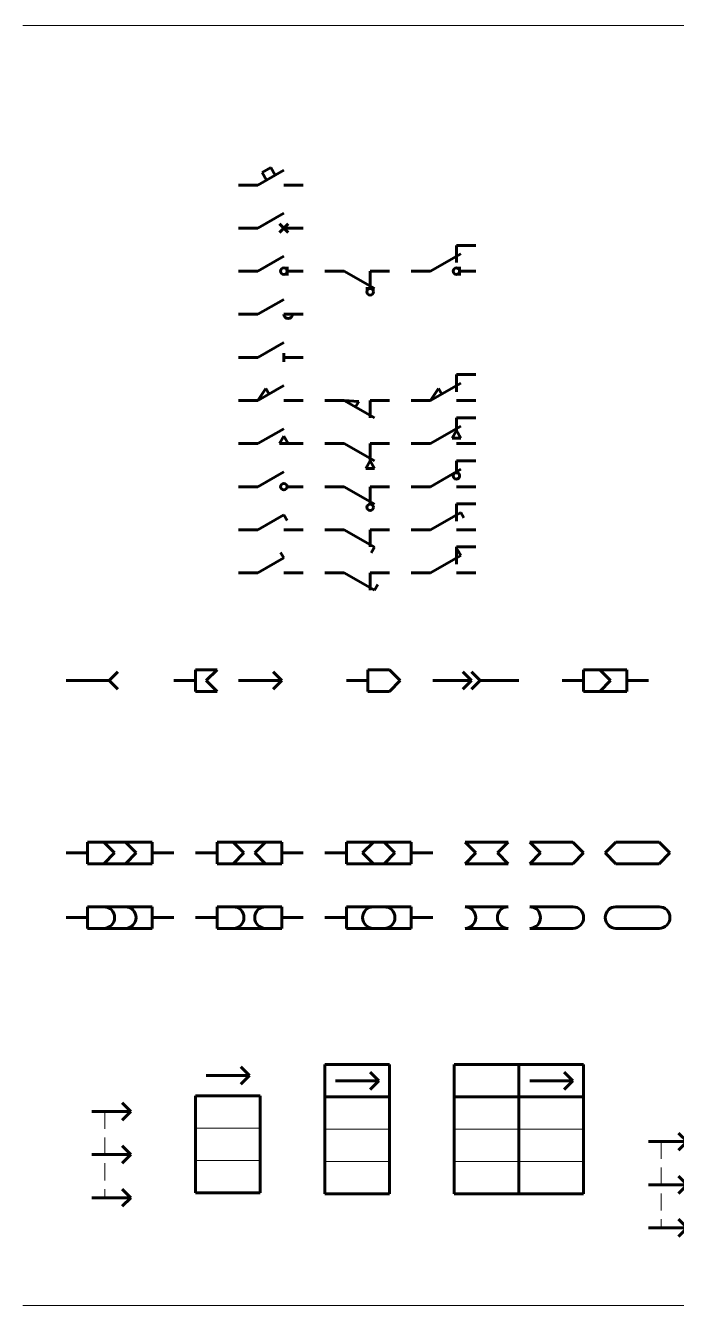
# Model space of a CAD drawing. Header units: millimetres. Extents: x 0 to 6510, y 0 to 297.
# Drawn here: x 3990.6 to 4141.5, y 0 to 297 of the extents above; entities that cross this region are included whole.
import ezdxf

# ---------------------------------------------------------------- set-up
doc = ezdxf.new("R2010")
doc.units = ezdxf.units.MM
for name, pattern in [('K5LT_BASIC', [0]), ('K5LT_DASHED', [6, 4, -2]), ('K5LT_THIN', [0])]:
    doc.linetypes.add(name, pattern=pattern)
doc.styles.add('KTEXTSTYLE', font='GOST_AU.SHX', dxfattribs={"width": 0.96, "height": 5})

# ---------------------------------------------------------------- blocks, each defined once
blk = doc.blocks.new('U602')
at = {"color": 150, "linetype": 'K5LT_BASIC', "lineweight": 60, "true_color": 0x0080ff}
for p, q in [((4044.5, 210), (4050.5, 213.46)), ((4044.5, 210), (4046.35, 212.8)), ((4046.35, 212.8), (4047.1, 211.5)), ((4044.5, 210), (4040, 210)), ((4055, 210), (4050.5, 210))]:
    blk.add_line(p, q, dxfattribs=at)
blk = doc.blocks.new('U603')
at = {"color": 150, "linetype": 'K5LT_BASIC', "lineweight": 60, "true_color": 0x0080ff}
for p, q in [((4044.5, 200), (4050.5, 203.46)), ((4044.5, 200), (4040, 200)), ((4050.5, 201.73), (4049.5, 200)), ((4049.5, 200), (4051.5, 200)), ((4051.5, 200), (4050.5, 201.73)), ((4055, 200), (4051.5, 200))]:
    blk.add_line(p, q, dxfattribs=at)
blk = doc.blocks.new('U604')
at = {"color": 150, "linetype": 'K5LT_BASIC', "lineweight": 60, "true_color": 0x0080ff}
for p, q in [((4044.5, 190), (4050.5, 193.46)), ((4044.5, 190), (4040, 190)), ((4055, 190), (4051.25, 190))]:
    blk.add_line(p, q, dxfattribs=at)
blk.add_circle((4050.5, 190), 0.75, dxfattribs=at)
blk = doc.blocks.new('U605')
at = {"color": 150, "linetype": 'K5LT_BASIC', "lineweight": 60, "true_color": 0x0080ff}
for p, q in [((4044.5, 220), (4050.5, 223.46)), ((4044.5, 220), (4040, 220)), ((4050.5, 219), (4050.5, 221)), ((4055, 220), (4050.5, 220))]:
    blk.add_line(p, q, dxfattribs=at)
blk = doc.blocks.new('U606')
at = {"color": 150, "linetype": 'K5LT_BASIC', "lineweight": 60, "true_color": 0x0080ff}
for p, q in [((4044.5, 230), (4050.5, 233.46)), ((4044.5, 230), (4040, 230)), ((4055, 230), (4050.5, 230))]:
    blk.add_line(p, q, dxfattribs=at)
blk.add_arc((4051.5, 230), 1, 180, 0, dxfattribs=at)
blk = doc.blocks.new('U607')
at = {"color": 150, "linetype": 'K5LT_BASIC', "lineweight": 60, "true_color": 0x0080ff}
for p, q in [((4044.5, 240), (4050.5, 243.46)), ((4051.25, 241), (4051.25, 239)), ((4044.5, 240), (4040, 240)), ((4055, 240), (4051.25, 240))]:
    blk.add_line(p, q, dxfattribs=at)
blk.add_circle((4050.5, 240), 0.75, dxfattribs=at)
blk = doc.blocks.new('U608')
at = {"color": 150, "linetype": 'K5LT_BASIC', "lineweight": 60, "true_color": 0x0080ff}
for p, q in [((4044.5, 250), (4050.5, 253.46)), ((4044.5, 250), (4040, 250)), ((4049.5, 251), (4051.5, 249)), ((4051.5, 251), (4049.5, 249)), ((4055, 250), (4050.5, 250))]:
    blk.add_line(p, q, dxfattribs=at)
blk = doc.blocks.new('U609')
at = {"color": 150, "linetype": 'K5LT_BASIC', "lineweight": 60, "true_color": 0x0080ff}
for p, q in [((4044.5, 260), (4050.5, 263.46)), ((4045.5, 262.88), (4047.5, 264.04)), ((4046.5, 261.15), (4045.5, 262.88)), ((4048.5, 262.31), (4047.5, 264.04)), ((4044.5, 260), (4040, 260)), ((4055, 260), (4050.5, 260))]:
    blk.add_line(p, q, dxfattribs=at)
blk = doc.blocks.new('U610')
at = {"color": 150, "linetype": 'K5LT_BASIC', "lineweight": 60, "true_color": 0x0080ff}
for p, q in [((4064.5, 210), (4060, 210)), ((4064.5, 210), (4071.5, 205.96)), ((4064.5, 210), (4067.85, 209.8)), ((4067.85, 209.8), (4067.1, 208.5)), ((4075, 210), (4070.5, 210)), ((4070.5, 206), (4070.5, 210))]:
    blk.add_line(p, q, dxfattribs=at)
blk = doc.blocks.new('U611')
at = {"color": 150, "linetype": 'K5LT_BASIC', "lineweight": 60, "true_color": 0x0080ff}
for p, q in [((4064.5, 200), (4060, 200)), ((4064.5, 200), (4071.5, 195.96)), ((4075, 200), (4070.5, 200)), ((4070.5, 196), (4070.5, 200)), ((4069.5, 194.23), (4070.5, 195.96)), ((4071.5, 194.23), (4069.5, 194.23)), ((4070.5, 195.96), (4071.5, 194.23))]:
    blk.add_line(p, q, dxfattribs=at)
blk = doc.blocks.new('U612')
at = {"color": 150, "linetype": 'K5LT_BASIC', "lineweight": 60, "true_color": 0x0080ff}
for p, q in [((4064.5, 190), (4060, 190)), ((4064.5, 190), (4071.5, 185.96)), ((4075, 190), (4070.5, 190)), ((4070.5, 186), (4070.5, 190))]:
    blk.add_line(p, q, dxfattribs=at)
blk.add_circle((4070.5, 185.21), 0.75, dxfattribs=at)
blk = doc.blocks.new('U613')
at = {"color": 150, "linetype": 'K5LT_BASIC', "lineweight": 60, "true_color": 0x0080ff}
for p, q in [((4064.5, 240), (4060, 240)), ((4064.5, 240), (4071.5, 235.96)), ((4075, 240), (4070.5, 240)), ((4070.5, 236), (4070.5, 240)), ((4071.5, 235.96), (4069.5, 235.96))]:
    blk.add_line(p, q, dxfattribs=at)
blk.add_circle((4070.5, 235.21), 0.75, dxfattribs=at)
blk = doc.blocks.new('U614')
at = {"color": 150, "linetype": 'K5LT_BASIC', "lineweight": 60, "true_color": 0x0080ff}
for p, q in [((4084.5, 210), (4091.5, 214.04)), ((4090.5, 212), (4090.5, 216)), ((4090.5, 216), (4095, 216)), ((4084.5, 210), (4086.35, 212.8)), ((4086.35, 212.8), (4087.1, 211.5)), ((4084.5, 210), (4080, 210)), ((4095, 210), (4090.5, 210))]:
    blk.add_line(p, q, dxfattribs=at)
blk = doc.blocks.new('U615')
at = {"color": 150, "linetype": 'K5LT_BASIC', "lineweight": 60, "true_color": 0x0080ff}
for p, q in [((4090.5, 203), (4090.5, 206)), ((4090.5, 206), (4095, 206)), ((4084.5, 200), (4091.5, 204.04)), ((4089.5, 201.27), (4090.5, 203)), ((4090.5, 203), (4091.5, 201.27)), ((4084.5, 200), (4080, 200)), ((4091.5, 201.27), (4089.5, 201.27)), ((4095, 200), (4090.5, 200))]:
    blk.add_line(p, q, dxfattribs=at)
blk = doc.blocks.new('U616')
at = {"color": 150, "linetype": 'K5LT_BASIC', "lineweight": 60, "true_color": 0x0080ff}
for p, q in [((4084.5, 190), (4091.5, 194.04)), ((4090.5, 193.25), (4090.5, 196)), ((4090.5, 196), (4095, 196)), ((4084.5, 190), (4080, 190)), ((4095, 190), (4090.5, 190))]:
    blk.add_line(p, q, dxfattribs=at)
blk.add_circle((4090.5, 192.5), 0.75, dxfattribs=at)
blk = doc.blocks.new('U617')
at = {"color": 150, "linetype": 'K5LT_BASIC', "lineweight": 60, "true_color": 0x0080ff}
for p, q in [((4084.5, 240), (4091.5, 244.04)), ((4090.5, 242), (4090.5, 246)), ((4090.5, 246), (4095, 246)), ((4091.25, 241), (4091.25, 239)), ((4084.5, 240), (4080, 240)), ((4095, 240), (4091.25, 240))]:
    blk.add_line(p, q, dxfattribs=at)
blk.add_circle((4090.5, 240), 0.75, dxfattribs=at)
blk = doc.blocks.new('U618')
at = {"color": 150, "linetype": 'K5LT_BASIC', "lineweight": 60, "true_color": 0x0080ff}
for p, q in [((4044.5, 180), (4050.5, 183.46)), ((4050.5, 183.46), (4051.25, 182.16)), ((4044.5, 180), (4040, 180)), ((4055, 180), (4050.5, 180))]:
    blk.add_line(p, q, dxfattribs=at)
blk = doc.blocks.new('U619')
at = {"color": 150, "linetype": 'K5LT_BASIC', "lineweight": 60, "true_color": 0x0080ff}
for p, q in [((4044.5, 170), (4050.5, 173.46)), ((4050.5, 173.46), (4049.75, 174.76)), ((4044.5, 170), (4040, 170)), ((4055, 170), (4050.5, 170))]:
    blk.add_line(p, q, dxfattribs=at)
blk = doc.blocks.new('U620')
at = {"color": 150, "linetype": 'K5LT_BASIC', "lineweight": 60, "true_color": 0x0080ff}
for p, q in [((4064.5, 180), (4060, 180)), ((4064.5, 180), (4071.5, 175.96)), ((4075, 180), (4070.5, 180)), ((4070.5, 176), (4070.5, 180)), ((4071.5, 175.96), (4070.75, 174.66))]:
    blk.add_line(p, q, dxfattribs=at)
blk = doc.blocks.new('U621')
at = {"color": 150, "linetype": 'K5LT_BASIC', "lineweight": 60, "true_color": 0x0080ff}
for p, q in [((4064.5, 170), (4060, 170)), ((4064.5, 170), (4071.5, 165.96)), ((4075, 170), (4070.5, 170)), ((4070.5, 166), (4070.5, 170)), ((4071.5, 165.96), (4072.25, 167.26))]:
    blk.add_line(p, q, dxfattribs=at)
blk = doc.blocks.new('U622')
at = {"color": 150, "linetype": 'K5LT_BASIC', "lineweight": 60, "true_color": 0x0080ff}
for p, q in [((4090.5, 182), (4090.5, 186)), ((4090.5, 186), (4095, 186)), ((4084.5, 180), (4091.5, 184.04)), ((4091.5, 184.04), (4092.25, 182.74)), ((4084.5, 180), (4080, 180)), ((4095, 180), (4090.5, 180))]:
    blk.add_line(p, q, dxfattribs=at)
blk = doc.blocks.new('U623')
at = {"color": 150, "linetype": 'K5LT_BASIC', "lineweight": 60, "true_color": 0x0080ff}
for p, q in [((4090.5, 172), (4090.5, 176)), ((4090.5, 176), (4095, 176)), ((4091.5, 174.04), (4090.75, 175.34)), ((4084.5, 170), (4091.5, 174.04)), ((4084.5, 170), (4080, 170)), ((4095, 170), (4090.5, 170))]:
    blk.add_line(p, q, dxfattribs=at)
blk = doc.blocks.new('U677')
at = {"color": 150, "linetype": 'K5LT_BASIC', "lineweight": 60, "true_color": 0x0080ff}
for p, q in [((4035, 147.5), (4030, 147.5)), ((4030, 147.5), (4030, 142.5)), ((4032.5, 145), (4035, 147.5)), ((4025, 145), (4030, 145)), ((4032.5, 145), (4035, 142.5)), ((4030, 142.5), (4035, 142.5))]:
    blk.add_line(p, q, dxfattribs=at)
blk = doc.blocks.new('U678')
at = {"color": 150, "linetype": 'K5LT_BASIC', "lineweight": 60, "true_color": 0x0080ff}
for p, q in [((4012, 147), (4010, 145)), ((4000, 145), (4010, 145)), ((4010, 145), (4012, 143))]:
    blk.add_line(p, q, dxfattribs=at)
blk = doc.blocks.new('U679')
at = {"color": 150, "linetype": 'K5LT_BASIC', "lineweight": 60, "true_color": 0x0080ff}
for p, q in [((4048, 147), (4050, 145)), ((4040, 145), (4050, 145)), ((4050, 145), (4048, 143))]:
    blk.add_line(p, q, dxfattribs=at)
blk = doc.blocks.new('U680')
at = {"color": 150, "linetype": 'K5LT_BASIC', "lineweight": 60, "true_color": 0x0080ff}
for p, q in [((4075, 147.5), (4070, 147.5)), ((4070, 147.5), (4070, 142.5)), ((4077.5, 145), (4075, 147.5)), ((4065, 145), (4070, 145)), ((4077.5, 145), (4075, 142.5)), ((4070, 142.5), (4075, 142.5))]:
    blk.add_line(p, q, dxfattribs=at)
blk = doc.blocks.new('U681')
at = {"color": 150, "linetype": 'K5LT_BASIC', "lineweight": 60, "true_color": 0x0080ff}
for p, q in [((4092, 147), (4094, 145)), ((4094, 147), (4096, 145)), ((4085, 145), (4094, 145)), ((4094, 145), (4092, 143)), ((4096, 145), (4094, 143)), ((4105, 145), (4096, 145))]:
    blk.add_line(p, q, dxfattribs=at)
blk = doc.blocks.new('U682')
at = {"color": 150, "linetype": 'K5LT_BASIC', "lineweight": 60, "true_color": 0x0080ff}
for p, q in [((4120, 147.5), (4130, 147.5)), ((4120, 142.5), (4120, 147.5)), ((4126.25, 145), (4123.75, 147.5)), ((4130, 147.5), (4130, 142.5)), ((4115, 145), (4120, 145)), ((4126.25, 145), (4123.75, 142.5)), ((4130, 145), (4135, 145)), ((4130, 142.5), (4120, 142.5))]:
    blk.add_line(p, q, dxfattribs=at)
blk = doc.blocks.new('U694')
at = {"color": 150, "linetype": 'K5LT_BASIC', "lineweight": 60, "true_color": 0x0080ff}
for p, q in [((4005, 107.5), (4020, 107.5)), ((4005, 102.5), (4005, 107.5)), ((4011.25, 105), (4008.75, 107.5)), ((4016.25, 105), (4013.75, 107.5)), ((4020, 107.5), (4020, 102.5)), ((4000, 105), (4005, 105)), ((4011.25, 105), (4008.75, 102.5)), ((4016.25, 105), (4013.75, 102.5)), ((4020, 105), (4025, 105)), ((4020, 102.5), (4005, 102.5))]:
    blk.add_line(p, q, dxfattribs=at)
blk = doc.blocks.new('U695')
at = {"color": 150, "linetype": 'K5LT_BASIC', "lineweight": 60, "true_color": 0x0080ff}
for p, q in [((4035, 107.5), (4050, 107.5)), ((4035, 102.5), (4035, 107.5)), ((4041.25, 105), (4038.75, 107.5)), ((4043.75, 105), (4046.25, 107.5)), ((4050, 107.5), (4050, 102.5)), ((4030, 105), (4035, 105)), ((4041.25, 105), (4038.75, 102.5)), ((4043.75, 105), (4046.25, 102.5)), ((4050, 105), (4055, 105)), ((4050, 102.5), (4035, 102.5))]:
    blk.add_line(p, q, dxfattribs=at)
blk = doc.blocks.new('U696')
at = {"color": 150, "linetype": 'K5LT_BASIC', "lineweight": 60, "true_color": 0x0080ff}
for p, q in [((4065, 107.5), (4080, 107.5)), ((4065, 102.5), (4065, 107.5)), ((4068.75, 105), (4071.25, 107.5)), ((4076.25, 105), (4073.75, 107.5)), ((4080, 107.5), (4080, 102.5)), ((4060, 105), (4065, 105)), ((4068.75, 105), (4071.25, 102.5)), ((4076.25, 105), (4073.75, 102.5)), ((4080, 105), (4085, 105)), ((4080, 102.5), (4065, 102.5))]:
    blk.add_line(p, q, dxfattribs=at)
blk = doc.blocks.new('U697')
at = {"color": 150, "linetype": 'K5LT_BASIC', "lineweight": 60, "true_color": 0x0080ff}
for p, q in [((4005, 92.5), (4020, 92.5)), ((4005, 87.5), (4005, 92.5)), ((4020, 92.5), (4020, 87.5)), ((4000, 90), (4005, 90)), ((4020, 90), (4025, 90)), ((4020, 87.5), (4005, 87.5))]:
    blk.add_line(p, q, dxfattribs=at)
for centre in [(4008.75, 90), (4013.75, 90)]:
    blk.add_arc(centre, 2.5, 270, 90, dxfattribs=at)
blk = doc.blocks.new('U698')
at = {"color": 150, "linetype": 'K5LT_BASIC', "lineweight": 60, "true_color": 0x0080ff}
for p, q in [((4035, 92.5), (4050, 92.5)), ((4035, 87.5), (4035, 92.5)), ((4050, 92.5), (4050, 87.5)), ((4030, 90), (4035, 90)), ((4050, 90), (4055, 90)), ((4050, 87.5), (4035, 87.5))]:
    blk.add_line(p, q, dxfattribs=at)
for centre, start, end in [((4038.75, 90), 270, 90), ((4046.25, 90), 90, 270)]:
    blk.add_arc(centre, 2.5, start, end, dxfattribs=at)
blk = doc.blocks.new('U699')
at = {"color": 150, "linetype": 'K5LT_BASIC', "lineweight": 60, "true_color": 0x0080ff}
for p, q in [((4065, 92.5), (4080, 92.5)), ((4065, 87.5), (4065, 92.5)), ((4080, 92.5), (4080, 87.5)), ((4060, 90), (4065, 90)), ((4080, 90), (4085, 90)), ((4080, 87.5), (4065, 87.5))]:
    blk.add_line(p, q, dxfattribs=at)
for centre, start, end in [((4071.25, 90), 90, 270), ((4073.75, 90), 270, 90)]:
    blk.add_arc(centre, 2.5, start, end, dxfattribs=at)
blk = doc.blocks.new('U700')
at = {"color": 150, "linetype": 'K5LT_BASIC', "lineweight": 60, "true_color": 0x0080ff}
for p, q in [((4092.5, 107.5), (4102.5, 107.5)), ((4095, 105), (4092.5, 107.5)), ((4100, 105), (4102.5, 107.5)), ((4095, 105), (4092.5, 102.5)), ((4100, 105), (4102.5, 102.5)), ((4092.5, 102.5), (4102.5, 102.5))]:
    blk.add_line(p, q, dxfattribs=at)
blk = doc.blocks.new('U701')
at = {"color": 150, "linetype": 'K5LT_BASIC', "lineweight": 60, "true_color": 0x0080ff}
for p, q in [((4107.5, 107.5), (4117.5, 107.5)), ((4110, 105), (4107.5, 107.5)), ((4120, 105), (4117.5, 107.5)), ((4110, 105), (4107.5, 102.5)), ((4120, 105), (4117.5, 102.5)), ((4107.5, 102.5), (4117.5, 102.5))]:
    blk.add_line(p, q, dxfattribs=at)
blk = doc.blocks.new('U702')
at = {"color": 150, "linetype": 'K5LT_BASIC', "lineweight": 60, "true_color": 0x0080ff}
for p, q in [((4125, 105), (4127.5, 107.5)), ((4127.5, 107.5), (4137.5, 107.5)), ((4140, 105), (4137.5, 107.5)), ((4125, 105), (4127.5, 102.5)), ((4140, 105), (4137.5, 102.5)), ((4127.5, 102.5), (4137.5, 102.5))]:
    blk.add_line(p, q, dxfattribs=at)
blk = doc.blocks.new('U703')
at = {"color": 150, "linetype": 'K5LT_BASIC', "lineweight": 60, "true_color": 0x0080ff}
for p, q in [((4092.5, 92.5), (4102.5, 92.5)), ((4092.5, 87.5), (4102.5, 87.5))]:
    blk.add_line(p, q, dxfattribs=at)
for centre, start, end in [((4092.5, 90), 270, 90), ((4102.5, 90), 90, 270)]:
    blk.add_arc(centre, 2.5, start, end, dxfattribs=at)
blk = doc.blocks.new('U704')
at = {"color": 150, "linetype": 'K5LT_BASIC', "lineweight": 60, "true_color": 0x0080ff}
for p, q in [((4107.5, 92.5), (4117.5, 92.5)), ((4107.5, 87.5), (4117.5, 87.5))]:
    blk.add_line(p, q, dxfattribs=at)
for centre in [(4107.5, 90), (4117.5, 90)]:
    blk.add_arc(centre, 2.5, 270, 90, dxfattribs=at)
blk = doc.blocks.new('U705')
at = {"color": 150, "linetype": 'K5LT_BASIC', "lineweight": 60, "true_color": 0x0080ff}
for p, q in [((4127.5, 92.5), (4137.5, 92.5)), ((4127.5, 87.5), (4137.5, 87.5))]:
    blk.add_line(p, q, dxfattribs=at)
for centre, start, end in [((4127.5, 90), 90, 270), ((4137.5, 90), 270, 90)]:
    blk.add_arc(centre, 2.5, start, end, dxfattribs=at)
blk = doc.blocks.new('U720')
at = {"color": 150, "linetype": 'K5LT_BASIC', "lineweight": 60, "true_color": 0x0080ff}
for p, q in [((4006, 45), (4015, 45)), ((4013, 47), (4015, 45)), ((4015, 45), (4013, 43)), ((4013, 37), (4015, 35)), ((4006, 35), (4015, 35)), ((4015, 35), (4013, 33)), ((4013, 27), (4015, 25)), ((4006, 25), (4015, 25)), ((4015, 25), (4013, 23))]:
    blk.add_line(p, q, dxfattribs=at)
at = {"color": 7, "linetype": 'K5LT_DASHED', "lineweight": 18}
blk.add_line((4009, 45), (4009, 25), dxfattribs=at)
blk = doc.blocks.new('U722')
at = {"color": 150, "linetype": 'K5LT_BASIC', "lineweight": 60, "true_color": 0x0080ff}
for p, q in [((4030, 48.63), (4045, 48.63)), ((4030, 26.13), (4030, 48.63)), ((4045, 26.13), (4045, 48.63)), ((4030, 26.13), (4045, 26.13))]:
    blk.add_line(p, q, dxfattribs=at)
at = {"color": 7, "linetype": 'K5LT_THIN', "lineweight": 18}
for p, q in [((4030, 41.13), (4045, 41.13)), ((4030, 33.63), (4045, 33.63))]:
    blk.add_line(p, q, dxfattribs=at)
blk = doc.blocks.new('U723')
at = {"color": 150, "linetype": 'K5LT_BASIC', "lineweight": 60, "true_color": 0x0080ff}
for p, q in [((4040.5, 55.38), (4042.5, 53.38)), ((4032.5, 53.38), (4042.5, 53.38)), ((4042.5, 53.38), (4040.5, 51.38))]:
    blk.add_line(p, q, dxfattribs=at)
blk = doc.blocks.new('U721')
for name in ['U723', 'U722']:
    blk.add_blockref(name, (0, 0))
blk = doc.blocks.new('U725')
at = {"color": 150, "linetype": 'K5LT_BASIC', "lineweight": 60, "true_color": 0x0080ff}
for p, q in [((4060, 55.88), (4075, 55.88)), ((4060, 48.38), (4060, 55.88)), ((4075, 48.38), (4075, 55.88)), ((4060, 25.88), (4060, 48.38)), ((4060, 48.38), (4075, 48.38)), ((4075, 25.88), (4075, 48.38)), ((4060, 25.88), (4075, 25.88))]:
    blk.add_line(p, q, dxfattribs=at)
at = {"color": 7, "linetype": 'K5LT_THIN', "lineweight": 18}
for p, q in [((4060, 40.88), (4075, 40.88)), ((4060, 33.38), (4075, 33.38))]:
    blk.add_line(p, q, dxfattribs=at)
blk = doc.blocks.new('U726')
at = {"color": 150, "linetype": 'K5LT_BASIC', "lineweight": 60, "true_color": 0x0080ff}
for p, q in [((4070.5, 54.13), (4072.5, 52.13)), ((4062.5, 52.13), (4072.5, 52.13)), ((4072.5, 52.13), (4070.5, 50.13))]:
    blk.add_line(p, q, dxfattribs=at)
blk = doc.blocks.new('U724')
for name in ['U725', 'U726']:
    blk.add_blockref(name, (0, 0))
blk = doc.blocks.new('U728')
at = {"color": 150, "linetype": 'K5LT_BASIC', "lineweight": 60, "true_color": 0x0080ff}
for p, q in [((4090, 55.88), (4120, 55.88)), ((4090, 48.38), (4090, 55.88)), ((4105, 48.38), (4105, 55.88)), ((4120, 48.38), (4120, 55.88)), ((4090, 25.88), (4090, 48.38)), ((4090, 48.38), (4105, 48.38)), ((4105, 25.88), (4105, 48.38)), ((4105, 48.38), (4120, 48.38)), ((4120, 25.88), (4120, 48.38)), ((4090, 25.88), (4105, 25.88)), ((4105, 25.88), (4120, 25.88))]:
    blk.add_line(p, q, dxfattribs=at)
at = {"color": 7, "linetype": 'K5LT_THIN', "lineweight": 18}
for p, q in [((4090, 40.88), (4105, 40.88)), ((4105, 40.88), (4120, 40.88)), ((4090, 33.38), (4105, 33.38)), ((4105, 33.38), (4120, 33.38))]:
    blk.add_line(p, q, dxfattribs=at)
blk = doc.blocks.new('U729')
at = {"color": 150, "linetype": 'K5LT_BASIC', "lineweight": 60, "true_color": 0x0080ff}
for p, q in [((4115.5, 54.13), (4117.5, 52.13)), ((4107.5, 52.13), (4117.5, 52.13)), ((4117.5, 52.13), (4115.5, 50.13))]:
    blk.add_line(p, q, dxfattribs=at)
blk = doc.blocks.new('U727')
for name in ['U728', 'U729']:
    blk.add_blockref(name, (0, 0))
blk = doc.blocks.new('U730')
at = {"color": 150, "linetype": 'K5LT_BASIC', "lineweight": 60, "true_color": 0x0080ff}
for p, q in [((4142, 40), (4144, 38)), ((4144, 40), (4146, 38)), ((4135, 38), (4144, 38)), ((4144, 38), (4142, 36)), ((4146, 38), (4144, 36)), ((4155, 38), (4146, 38)), ((4142, 30), (4144, 28)), ((4144, 30), (4146, 28)), ((4135, 28), (4144, 28)), ((4144, 28), (4142, 26)), ((4146, 28), (4144, 26)), ((4155, 28), (4146, 28)), ((4135, 18), (4144, 18)), ((4142, 20), (4144, 18)), ((4144, 18), (4142, 16)), ((4144, 20), (4146, 18)), ((4146, 18), (4144, 16)), ((4155, 18), (4146, 18))]:
    blk.add_line(p, q, dxfattribs=at)
at = {"color": 7, "linetype": 'K5LT_DASHED', "lineweight": 18}
for p, q in [((4138, 38), (4138, 18)), ((4152, 38), (4152, 18))]:
    blk.add_line(p, q, dxfattribs=at)
blk = doc.blocks.new('U1438')
at = {"color": 7, "linetype": 'K5LT_THIN', "lineweight": 18}
for p, q in [((3990, 297), (4410, 297)), ((4410, 0), (3990, 0))]:
    blk.add_line(p, q, dxfattribs=at)

msp = doc.modelspace()

# ---------------------------------------------------------------- block references
for name in ['U1438', 'U609', 'U608', 'U617', 'U607', 'U613', 'U606', 'U605', 'U614', 'U602', 'U610', 'U615', 'U603', 'U611', 'U604', 'U616', 'U612', 'U622', 'U618', 'U620', 'U623', 'U619', 'U621', 'U678', 'U677', 'U679', 'U680', 'U681', 'U682', 'U694', 'U695', 'U696', 'U700', 'U701', 'U702', 'U697', 'U698', 'U699', 'U703', 'U704', 'U705', 'U721', 'U724', 'U727', 'U720', 'U730']:
    msp.add_blockref(name, (0, 0))

doc.saveas('drawing.dxf')
